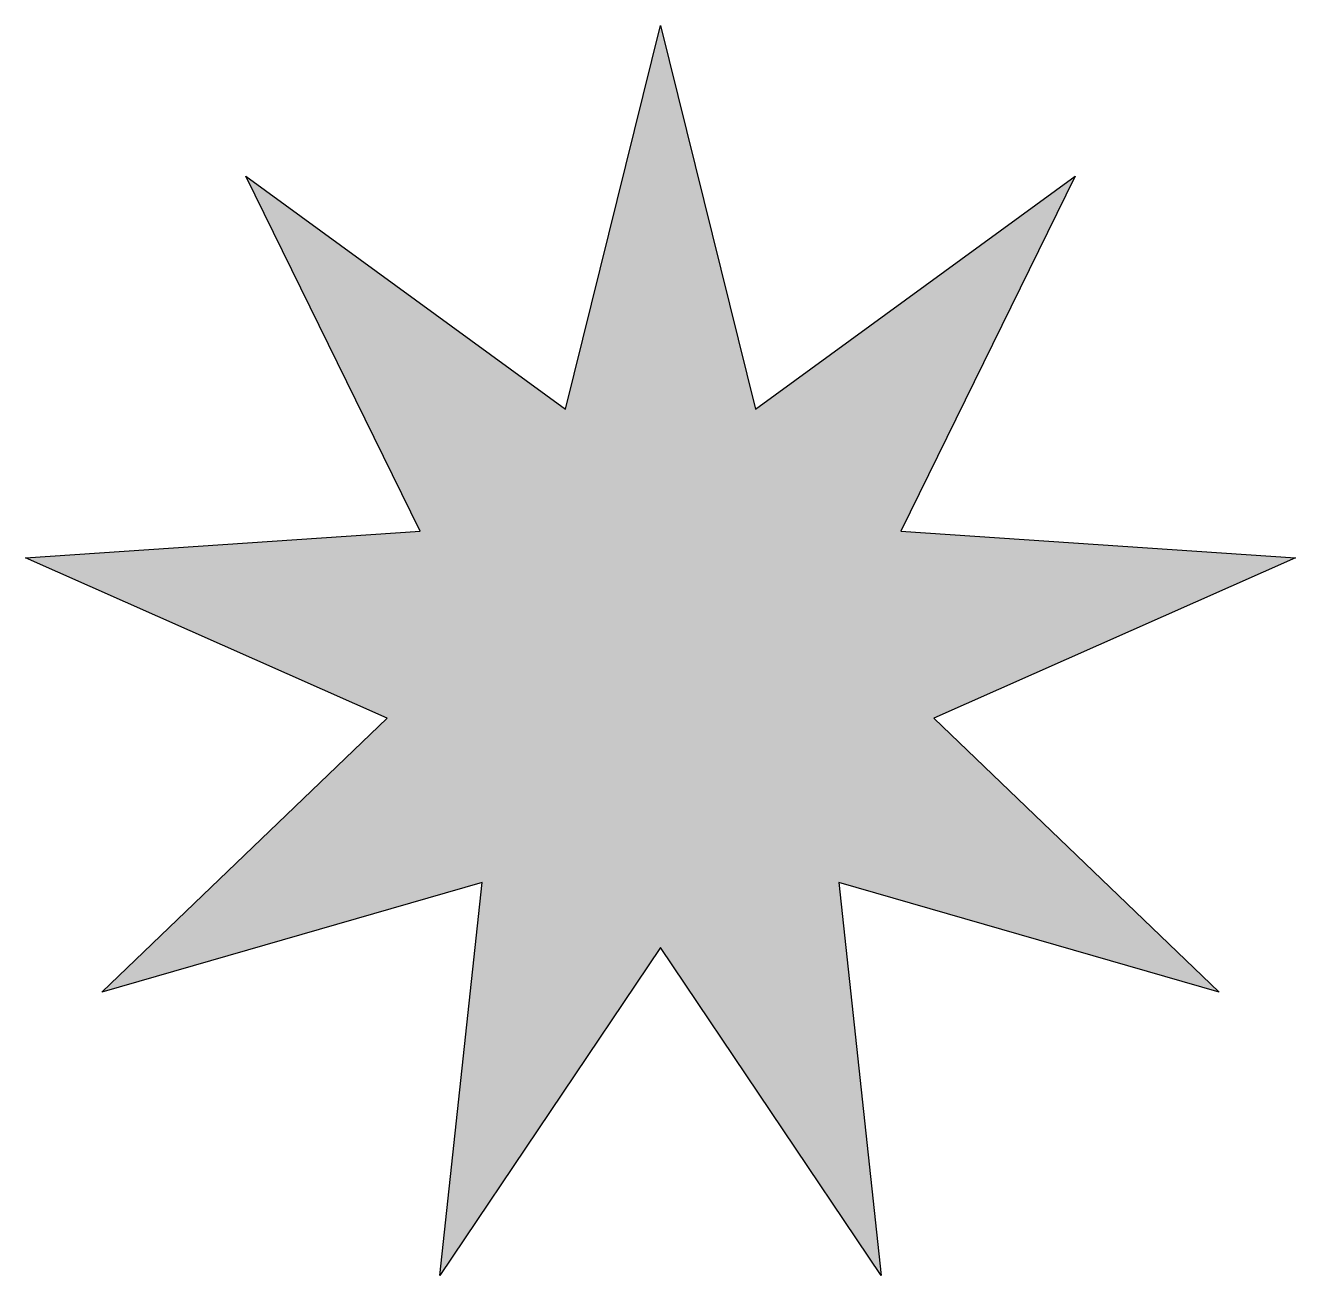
# Model space of a CAD drawing. Header units: inches. Extents: x 0.04 to 1.34, y 0.05 to 1.33.
import ezdxf

# ---------------------------------------------------------------- set-up
doc = ezdxf.new("R2010")
doc.units = ezdxf.units.IN
doc.header["$MEASUREMENT"] = 0

msp = doc.modelspace()

# ---------------------------------------------------------------- hatches: boundary and pattern name
msp.add_hatch(color=0).paths.add_polyline_path([(0.6944, 1.3342), (0.7916, 0.9415), (1.1185, 1.1799), (0.9404, 0.8166), (1.3441, 0.7891), (0.9742, 0.6252), (1.2658, 0.3447), (0.877, 0.457), (0.9201, 0.0546), (0.6944, 0.3905), (0.4688, 0.0546), (0.5119, 0.457), (0.1231, 0.3447), (0.4147, 0.6252), (0.0448, 0.7891), (0.4485, 0.8166), (0.2704, 1.1799), (0.5973, 0.9415)])

# ---------------------------------------------------------------- linework, layer by layer
at = {"color": 0}
msp.add_lwpolyline([(0.6944, 1.3342), (0.7916, 0.9415), (1.1185, 1.1799), (0.9404, 0.8166), (1.3441, 0.7891), (0.9742, 0.6252), (1.2658, 0.3447), (0.877, 0.457), (0.9201, 0.0546), (0.6944, 0.3905), (0.4688, 0.0546), (0.5119, 0.457), (0.1231, 0.3447), (0.4147, 0.6252), (0.0448, 0.7891), (0.4485, 0.8166), (0.2704, 1.1799), (0.5973, 0.9415), (0.6944, 1.3342)], dxfattribs=at)

doc.saveas('drawing.dxf')
